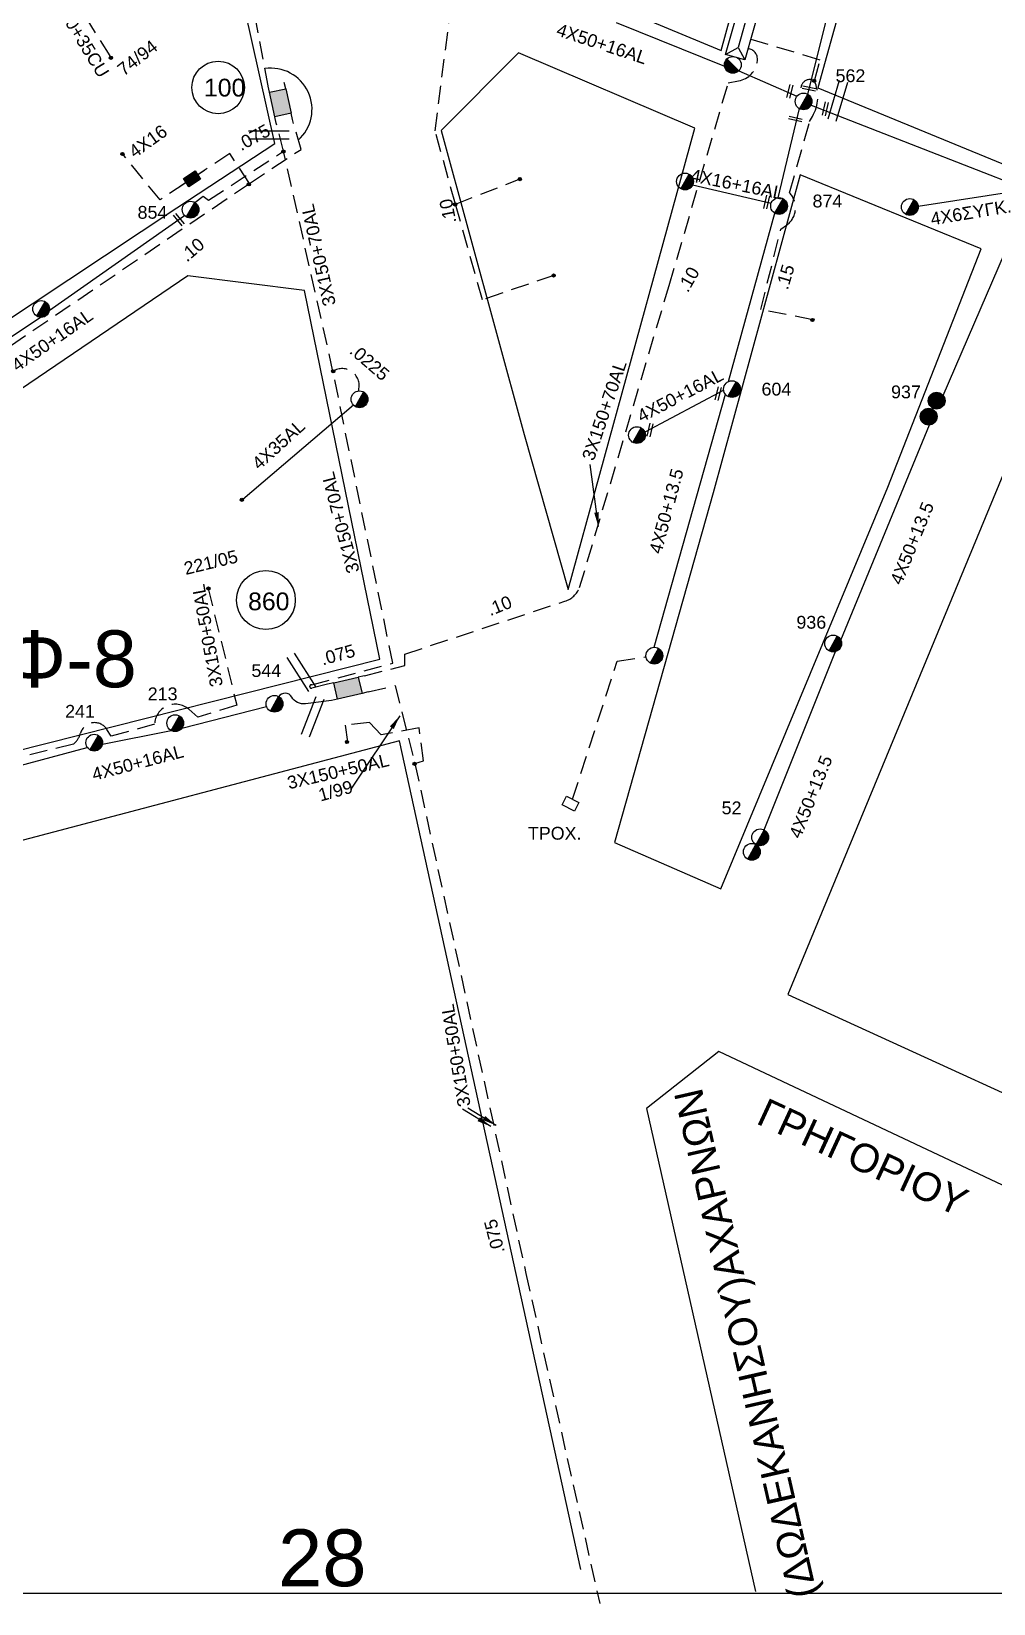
# Model space of a CAD drawing. Header units: millimetres. Extents: x 4486 to 5741, y 824 to 1856.
# Drawn here: x 5108.1 to 5243.5, y 846 to 1067.1 of the extents above; entities that cross this region are included whole.
import ezdxf
from ezdxf.enums import TextEntityAlignment as Align

# ---------------------------------------------------------------- set-up
doc = ezdxf.new("R2010")
doc.units = ezdxf.units.MM
doc.linetypes.add('DASHED', pattern=[19.05, 12.7, -6.35])
for name, color, linetype in [('Link Box 2 Διευθύνσεων', 7, 'Continuous'), ('Link Box 4 Διευθύνσεων', 7, 'Continuous'), ('Γέφυρες Εναερίου Δικτύου', 7, 'Continuous'), ('Γυμνά εναέρια ΧΤ (3Φ)   3x50+35CU', 7, 'Continuous'), ('Γυμνά εναέρια ΧΤ (3Φ)   4x16AL', 7, 'Continuous'), ('Γυμνά εναέρια ΧΤ (3Φ)   4x35AL', 7, 'Continuous'), ('Γυμνά εναέρια ΧΤ και ΦΟΠ (3Φ)   4x16+16AL', 7, 'Continuous'), ('Γυμνά εναέρια ΧΤ και ΦΟΠ (3Φ)   4x50+16AL', 7, 'Continuous'), ('Εναέρια παροχή ΧΤ 4x16', 7, 'SYN_LINE'), ('Επιγραφές - Σχήματα', 7, 'Continuous'), ('Επιτοίχιο Κουτί', 7, 'Continuous'), ('Καλώδια ΧΤ   3x150+50AL', 7, 'DASHED'), ('Καλώδια ΧΤ   3x150+70AL', 7, 'DASHED'), ('Καλώδια ΧΤ   4x50+13.5', 7, 'Continuous'), ('Μηχανική τομή', 7, 'Continuous'), ('Στύλος Ξύλινος', 7, 'Continuous'), ('Στύλος Ξύλινος @ 1', 7, 'Continuous'), ('Στύλος ΦΜ', 7, 'Continuous'), ('Στύλος ΦΜ @ 1', 7, 'Continuous'), ('Συνδέσεις', 7, 'Continuous'), ('Τομή', 7, 'Continuous'), ('Υποσταθμός εναέριος 2 στύλων', 7, 'Continuous'), ('Υποσταθμός πόλεως', 7, 'Continuous'), ('Υπόβαθρο ΔΕΗ', 7, 'Continuous'), ('Υπόγεια Καλώδια Δικτύου ΧΤ   .075', 7, 'DASHED'), ('Υπόγεια Καλώδια Δικτύου ΧΤ   .10', 7, 'DASHED'), ('Υπόγεια Καλώδια Δικτύου ΧΤ   .15', 7, 'DASHED'), ('Υπόγεια καλώδια Παροχών ΧΤ   .0225', 7, 'DASHED')]:
    doc.layers.add(name, color=color, linetype=linetype)
doc.styles.get("Standard").update_dxf_attribs({"font": 'ARIAL.TTF'})
doc.linetypes.add('SYN_LINE', pattern='A,0.5,-0.0001,["/\\/\\/\\/",Standard,S=0.1,R=0,X=0,Y=-0.05],-0.25', length=0.7501)
doc.dimstyles.new('ISO-25', dxfattribs={"dimtxt": 2.5, "dimasz": 2.5, "dimexe": 1.25, "dimexo": 0.625, "dimtad": 1, "dimtxsty": 'Standard', "dimcen": 2.5, "dimadec": 0, "dimazin": 0, "dimtfac": 1, "dimtmove": 0, "dimatfit": 3, "dimfxl": 1, "dimarcsym": 0})

# ---------------------------------------------------------------- blocks, each defined once
blk = doc.blocks.new('ΥΠΑΡΧΩΝ ΤΣΙΜΕΝΤΕΝΙΟΣ ΣΤΥΛΟΣ')
at = {"layer": 'Στύλος ΦΜ'}
blk.add_hatch(color=7, dxfattribs=at).paths.add_polyline_path([(-1.29, -2.28, 0.574793), (2.62, 0, 0.268822), (1.3, 2.27)])
at = {"layer": 'Στύλος ΦΜ', "color": 7}
blk.add_line((-1.29, -2.28), (1.3, 2.27), dxfattribs=at)
blk.add_circle((0, 0), 2.62, dxfattribs=at)
at = {"layer": 'Στύλος ΦΜ', "flags": 4}
for tag, p in [('ΑΡΙΘΜΟΣ', (-4.68, 8.05)), ('ΤΥΠΟΣ', (-4.91, 3.03))]:
    blk.add_attdef(tag, p, '', height=4, dxfattribs=at)
blk = doc.blocks.new('ΥΠΑΡΧΩΝ ΞΥΛΙΝΟΣ ΣΤΥΛΟΣ')
at = {"layer": 'Στύλος Ξύλινος'}
h = blk.add_hatch(color=7, dxfattribs=at)
h.paths.add_polyline_path([(-2.62, 0, 0.270008), (-1.29, -2.28), (1.3, 2.27, 0.576266)])
h.paths.add_polyline_path([(-1.29, -2.28, 0.574793), (2.62, 0, 0.268822), (1.3, 2.27)])
at = {"layer": 'Στύλος Ξύλινος', "color": 7}
blk.add_line((-1.29, -2.28), (1.3, 2.27), dxfattribs=at)
blk.add_circle((0, 0), 2.62, dxfattribs=at)
at = {"layer": 'Στύλος Ξύλινος', "flags": 4}
for tag, p in [('ΑΡΙΘΜΟΣ', (-4.91, 8.6)), ('ΤΥΠΟΣ', (-4.85, 3.39))]:
    blk.add_attdef(tag, p, '', height=4, dxfattribs=at)
blk = doc.blocks.new('LINK BOX 4 ΑΝΑΧΩΡΗΣΕΩΝ')
at = {"layer": 'Link Box 4 Διευθύνσεων', "ltscale": 40}
blk.add_hatch(color=256, dxfattribs=at).paths.add_polyline_path([(-3.54, 0), (-3.54, -4.67), (3.54, -4.67), (3.54, 0)])
for p, q in [((-3.54, 0), (-5.33, 0)), ((5.33, 0), (3.54, 0)), ((-3.54, -4.67), (-5.33, -4.67)), ((5.33, -4.67), (3.54, -4.67))]:
    blk.add_line(p, q, dxfattribs=at)
blk.add_lwpolyline([(-3.54, -4.67), (-3.54, 0), (3.54, 0), (3.54, -4.67)], close=True, dxfattribs=at)
blk = doc.blocks.new('ΥΠΟΣΤΑΘΜΟΣ ΕΝΑΕΡΙΟΣ ΕΠΙ 2 ΣΤΥΛΩΝ')
at = {"layer": 'Υποσταθμός εναέριος 2 στύλων', "linetype": 'Continuous'}
for points in [[(-11.97, -2.11, 0.574793), (-8.45, -0.07, 0.268822), (-9.64, 1.98)], [(9.68, -2.15, 0.574793), (13.19, -0.1, 0.268822), (12.01, 1.95)]]:
    blk.add_hatch(color=256, dxfattribs=at).paths.add_polyline_path(points)
for p, q in [((-11.97, -2.11), (-9.64, 1.98)), ((9.68, -2.15), (12.01, 1.95))]:
    blk.add_line(p, q, dxfattribs=at)
for centre in [(-10.81, -0.07), (10.84, -0.1)]:
    blk.add_circle(centre, 2.36, dxfattribs=at)
at = {"layer": 'Υποσταθμός πόλεως', "linetype": 'Continuous', "ltscale": 40}
blk.add_lwpolyline([(-8.57, 2.82), (8.57, 2.82), (8.57, -2.82), (-8.57, -2.82)], close=True, dxfattribs=at)
for points in [[(-5.75, 0), (-8.57, 2.82)], [(-8.57, -2.82), (-5.75, 0)], [(-5.75, 0), (5.75, 0)], [(5.75, 0), (8.57, 2.82)], [(8.57, -2.82), (5.75, 0)]]:
    blk.add_lwpolyline(points, dxfattribs=at)
at = {"layer": 'Υποσταθμός εναέριος 2 στύλων', "ltscale": 40, "flags": 1}
for tag, p in [('ΜΕΤΑΣΧΗΜΑΤΙΣΜΟΣ', (14.09, 2.51)), ('ΙΣΧΥΣ', (14.07, -0.28)), ('ΑΡΙΘΜΟΣ', (14.19, -3))]:
    blk.add_attdef(tag, p, '', height=1.8, dxfattribs=at)
blk = doc.blocks.new('ΤΟΜΗ')
at = {"layer": 'Τομή', "ltscale": 40}
for p, q in [((-5.68, 0), (5.68, 0)), ((5.68, -2.33), (-5.68, -2.33))]:
    blk.add_line(p, q, dxfattribs=at)
blk = doc.blocks.new('ΕΠΙΤΟΙΧΙΟ ΚΟΥΤΙ')
at = {"layer": 'Επιτοίχιο Κουτί', "ltscale": 40}
blk.add_lwpolyline([(-2.06, 1.35), (1.86, 1.35), (1.86, -1.39), (-2.06, -1.39)], close=True, dxfattribs=at)
blk = doc.blocks.new('LINK BOX 2 ΑΝΑΧΩΡΗΣΕΩΝ')
at = {"layer": 'Link Box 2 Διευθύνσεων', "ltscale": 40}
blk.add_hatch(color=256, dxfattribs=at).paths.add_polyline_path([(-2.02, 1.29), (-2.02, -1.45), (1.89, -1.45), (1.89, 1.29)])
for p, q in [((-2.02, -0.08), (-4.26, -0.08)), ((4.12, -0.08), (1.89, -0.08))]:
    blk.add_line(p, q, dxfattribs=at)
blk.add_lwpolyline([(-2.02, -1.45), (-2.02, 1.29), (1.89, 1.29), (1.89, -1.45)], close=True, dxfattribs=at)
blk = doc.blocks.new('A$C423D7292')
at = {"layer": 'Link Box 2 Διευθύνσεων', "xscale": 0.5, "yscale": 0.5, "zscale": 0.5}
blk.add_blockref('LINK BOX 2 ΑΝΑΧΩΡΗΣΕΩΝ', (2.13, 0.73), dxfattribs=at)
blk = doc.blocks.new('_ΣΥΝΔΕΣΗ')
at = {"layer": 'Συνδέσεις', "linetype": 'SYN_LINE', "ltscale": 40}
blk.add_hatch(color=256, dxfattribs=at).paths.add_polyline_path([(0.5, -0.01, 1), (-0.5, -0.01, 1)])
at = {"layer": 'Συνδέσεις'}
blk.add_circle((0, -0.01), 0.5, dxfattribs=at)
blk = doc.blocks.new('ΜΗΧΑΝΙΚΗ ΤΟΜΗ')
at = {"layer": 'Μηχανική τομή', "ltscale": 40}
for p, q in [((-1.89, 0.78), (1.89, 0.78)), ((1.89, 0), (-1.89, 0))]:
    blk.add_line(p, q, dxfattribs=at)

msp = doc.modelspace()

# ---------------------------------------------------------------- linework, layer by layer
at = {"layer": 'Γέφυρες Εναερίου Δικτύου', "color": 30, "linetype": 'DASHED', "ltscale": 0.2}
msp.add_lwpolyline([(5141.4, 1059.46), (5137.87, 1078.58, 0.176654), (5136.28, 1081.29), (5129.57, 1084.48), (5129.48, 1085.55, 0.486299), (5128.11, 1086.44, 2.042779)], format="xyb", dxfattribs=at)
at = {"layer": 'Γέφυρες Εναερίου Δικτύου', "color": 5, "linetype": 'DASHED', "ltscale": 0.2}
msp.add_lwpolyline([(5184.25, 959.15), (5190.5, 978.56), (5194.57, 979.17)], dxfattribs=at)
at = {"layer": 'Γυμνά εναέρια ΧΤ (3Φ)   3x50+35CU', "color": 2, "linetype": 'DASHED', "ltscale": 0.2}
msp.add_lwpolyline([(5111.7, 1075.54), (5119.28, 1063.43)], dxfattribs=at)
at = {"layer": 'Γυμνά εναέρια ΧΤ (3Φ)   4x16AL', "color": 30, "linetype": 'SYN_LINE', "ltscale": 20}
msp.add_lwpolyline([(5247.73, 1044.8), (5232.86, 1042.51)], dxfattribs=at)
at = {"layer": 'Γυμνά εναέρια ΧΤ (3Φ)   4x35AL', "color": 85, "linetype": 'SYN_LINE', "ltscale": 20}
msp.add_lwpolyline([(5153.43, 1014.56), (5137.86, 1001.33)], dxfattribs=at)
at = {"layer": 'Γυμνά εναέρια ΧΤ και ΦΟΠ (3Φ)   4x16+16AL', "color": 5, "ltscale": 0.2}
msp.add_lwpolyline([(5212.16, 1042.92), (5201.12, 1045.51)], dxfattribs=at)
at = {"layer": 'Γυμνά εναέρια ΧΤ και ΦΟΠ (3Φ)   4x50+16AL', "ltscale": 0.2}
msp.add_lwpolyline([(5217.32, 1058.32), (5222.25, 1077.99)], dxfattribs=at)
at = {"layer": 'Γυμνά εναέρια ΧΤ και ΦΟΠ (3Φ)   4x50+16AL', "color": 5, "ltscale": 0.2}
for points in [[(5190.39, 1068.37), (5205.62, 1062.23)], [(5207.61, 1061.59), (5215.81, 1058.02)], [(5205.5, 1016.68), (5194.4, 1010.78)]]:
    msp.add_lwpolyline(points, dxfattribs=at)
at = {"layer": 'Γυμνά εναέρια ΧΤ και ΦΟΠ (3Φ)   4x50+16AL', "color": 30, "ltscale": 0.2}
msp.add_lwpolyline([(5217.79, 1056.76), (5247.63, 1045.13)], dxfattribs=at)
at = {"layer": 'Γυμνά εναέρια ΧΤ και ΦΟΠ (3Φ)   4x50+16AL', "color": 85, "ltscale": 0.2}
for points in [[(5110.61, 1027.89), (5129.65, 1041.25)], [(5101.26, 1021.56), (5109.36, 1026.93)]]:
    msp.add_lwpolyline(points, dxfattribs=at)
at = {"layer": 'Γυμνά εναέρια ΧΤ και ΦΟΠ (3Φ)   4x50+16AL', "color": 6, "ltscale": 0.2}
msp.add_lwpolyline([(5150.31, 973.04), (5146.65, 972.58, -0.299502), (5144.72, 973.53, 0.54687), (5142.89, 973.6, 2.114819)], format="xyb", dxfattribs=at)
for points in [[(5129.27, 969.14), (5141.18, 972.22)], [(5118.1, 966.89), (5127.74, 968.82)], [(5101.41, 962.53), (5115.96, 966.45)]]:
    msp.add_lwpolyline(points, dxfattribs=at)
at = {"layer": 'Εναέρια παροχή ΧΤ 4x16', "color": 30, "linetype": 'DASHED', "ltscale": 0.2}
msp.add_lwpolyline([(5138.76, 1045.76), (5136.01, 1049.96), (5126.19, 1043.44), (5120.84, 1050.01)], dxfattribs=at)
at = {"layer": 'Επιγραφές - Σχήματα'}
msp.add_lwpolyline([(4494.75, 1847.42), (5500.76, 1847.42), (5500.76, 847.45), (4494.75, 847.45)], close=True, dxfattribs=at)
at = {"layer": 'Επιγραφές - Σχήματα', "ltscale": 0.2}
for centre, radius in [((5134.37, 1059.25), 3.69), ((5141.09, 987.17), 4.14)]:
    msp.add_circle(centre, radius, dxfattribs=at)
msp.add_arc((5141.79, 1056.17), 5.79, 311.5045, 98.6546, dxfattribs=at)
at = {"layer": 'Καλώδια ΧΤ   3x150+50AL', "color": 62, "ltscale": 0.2}
msp.add_lwpolyline([(5132.97, 988.8), (5136.99, 972.38), (5131.52, 970.69), (5130.24, 971.81, 0.633547), (5125.43, 969.69), (5119.31, 968.03), (5118.73, 968.96, 0.649385), (5115.01, 968.44, -0.146976), (5114.02, 966.91), (5102.62, 964.11), (5101.18, 965.01, 0.697014), (5097.27, 961.97), (5089.59, 956.89), (5076.16, 948.55), (5075, 948.55, 0.3728), (5070.68, 944.81), (5056.53, 936.86, 0.177183), (5054.2, 934.14, 3.324205)], format="xyb", dxfattribs=at)
for points in [[(5155.5, 974.25), (5159.27, 975.13), (5162.06, 964.16), (5177.67, 892.47), (5188.06, 846.05)], [(5162.06, 964.16), (5163.27, 964.57), (5162.65, 969.18), (5157.32, 968.21), (5155.68, 969.95), (5152.24, 969.59), (5152.55, 967.23)]]:
    msp.add_lwpolyline(points, dxfattribs=at)
at = {"layer": 'Καλώδια ΧΤ   3x150+70AL', "color": 62, "ltscale": 0.2}
msp.add_lwpolyline([(5154.97, 976.52), (5160.65, 977.98), (5160.65, 979.57), (5183.17, 987, 0.21945), (5185.22, 988.91), (5197.83, 1031.42), (5206.15, 1059.92), (5207.59, 1060.17, 0.33441), (5210.25, 1063.04, 0.400196), (5208.94, 1064.73, 5.920355)], format="xyb", dxfattribs=at)
at = {"layer": 'Καλώδια ΧΤ   3x150+70AL', "color": 85, "ltscale": 0.2}
msp.add_lwpolyline([(5149.78, 975.32), (5147.53, 974.78, -1.344709), (5147.56, 975.23), (5158.94, 978.31), (5150.53, 1019.32), (5143.58, 1050.28), (5142.54, 1054.25)], format="xyb", dxfattribs=at)
at = {"layer": 'Καλώδια ΧΤ   4x50+13.5', "color": 5, "ltscale": 0.2}
for points in [[(5213.15, 1043.75), (5216.16, 1056.27)], [(5206.16, 1017.9), (5212.71, 1041.56)], [(5195.72, 980.52), (5205.74, 1016.1)]]:
    msp.add_lwpolyline(points, dxfattribs=at)
at = {"layer": 'Καλώδια ΧΤ   4x50+13.5', "color": 30, "ltscale": 0.2}
for points in [[(5236.39, 1015.92), (5248.56, 1044.16)], [(5221.99, 981.51), (5234.47, 1011.79)], [(5211.21, 954.83), (5221.21, 979.93)]]:
    msp.add_lwpolyline(points, dxfattribs=at)
at = {"layer": 'Υπόβαθρο ΔΕΗ', "ltscale": 0.2}
for points in [[(5225.19, 1137.44), (5178.52, 1158.62), (5172.64, 1155.19), (5169.79, 1079.18), (5205.16, 1064.47)], [(5248.05, 1047.15), (5282.48, 1112.89), (5238.85, 1131.46), (5218.74, 1059.2)], [(5042.08, 985), (5128.55, 1042.3), (5142.33, 1051.37), (5135.96, 1079.96), (5125.62, 1083.68), (5032.78, 1021.39)], [(5176.65, 1064.12), (5165.77, 1053.22), (5177.41, 1010.46), (5183.64, 988.67), (5201.45, 1053.52)], [(5241.71, 1036.55), (5216.27, 1046.96), (5204.01, 1002.25), (5190.16, 953.07), (5205.12, 946.56), (5228.6, 1003.06)], [(5214.51, 931.69), (5267.65, 907.4), (5319.18, 1005.05), (5255.62, 1030.9)]]:
    msp.add_lwpolyline(points, close=True, dxfattribs=at)
msp.add_lwpolyline([(5157.13, 978.86), (5146.53, 1030.72), (5130.12, 1032.75), (5044.53, 974.68), (5053.76, 938.32, 0.915828), (5055.85, 937.06), (5091.61, 959.37, -0.124217), (5105.5, 965.84)], format="xyb", close=True, dxfattribs=at)
for points in [[(5185.41, 850.85), (5159.87, 967.36), (5101.93, 952.07), (5057.52, 922.9), (5074.92, 852.33)], [(5291.96, 848.04), (5338.32, 852.08), (5341.61, 857.28), (5265.02, 895.3), (5204.84, 923.69), (5194.64, 915.68), (5209.99, 847.72)]]:
    msp.add_lwpolyline(points, dxfattribs=at)
at = {"layer": 'Υπόγεια Καλώδια Δικτύου ΧΤ   .075', "color": 85, "ltscale": 0.2}
msp.add_lwpolyline([(5131.08, 1043.09), (5132.25, 1043.97), (5132.99, 1043.4), (5143.58, 1050.28)], dxfattribs=at)
at = {"layer": 'Υπόγεια Καλώδια Δικτύου ΧΤ   .10', "color": 5, "ltscale": 0.2}
msp.add_lwpolyline([(5181.62, 1032.83), (5171.55, 1029.38), (5167.76, 1042.84), (5164.89, 1053.16), (5167.58, 1074.07), (5168.1, 1074.45, 0.399868), (5168.38, 1075.96, 9.312554)], format="xyb", dxfattribs=at)
at = {"layer": 'Υπόγεια Καλώδια Δικτύου ΧΤ   .10', "color": 30, "ltscale": 0.2}
msp.add_lwpolyline([(5040.65, 986.48, -0.496318), (5046.68, 984.16), (5077.82, 1004.53), (5079.41, 1004.71, 0.383943), (5082.24, 1007.89), (5097.47, 1018.19), (5098.34, 1018.22, 0.296747), (5102.01, 1020.79), (5138.76, 1045.76), (5146.04, 1050.54), (5144.82, 1054.75)], format="xyb", dxfattribs=at)
at = {"layer": 'Υπόγεια Καλώδια Δικτύου ΧΤ   .10', "color": 5, "ltscale": 0.2}
msp.add_lwpolyline([(5167.76, 1042.84), (5176.87, 1046.39)], dxfattribs=at)
at = {"layer": 'Υπόγεια Καλώδια Δικτύου ΧΤ   .15', "color": 5, "ltscale": 0.2}
msp.add_lwpolyline([(5218.04, 1026.59), (5210.71, 1028.02), (5213.55, 1039.31), (5214.34, 1039.87, 0.45428), (5214.78, 1044.42), (5217.59, 1054.48), (5218, 1055.19, 0.240966), (5218.26, 1060.19), (5219.08, 1063.1), (5209.3, 1066.03)], format="xyb", dxfattribs=at)
msp.add_arc((5217.63, 1059.09), 1.27, 60.1023, 210.1552, dxfattribs=at)
at = {"layer": 'Υπόγεια καλώδια Παροχών ΧΤ   .0225', "color": 85, "ltscale": 0.2}
msp.add_arc((5151.84, 1017.33), 2.38, 341.0025, 123.5683, dxfattribs=at)

# ---------------------------------------------------------------- block references
at = {"layer": 'Link Box 4 Διευθύνσεων'}
for p, xscale, yscale, zscale, rotation in [((5144.25, 1057.35), 0.5, 0.5, 0.5, 282.3328108791032), ((5152.37, 975.92), 0.4999999999999999, 0.4999999999999999, 0.4999999999999999, 13.09825096065179)]:
    msp.add_blockref('LINK BOX 4 ΑΝΑΧΩΡΗΣΕΩΝ', p, dxfattribs=dict(at, xscale=xscale, yscale=yscale, zscale=zscale, rotation=rotation))
at = {"layer": 'Επιγραφές - Σχήματα', "ltscale": 0.2, "rotation": 33.3064160079717}
msp.add_blockref('A$C423D7292', (5129.32, 1044.68), dxfattribs=at)
at = {"layer": 'Επιτοίχιο Κουτί', "xscale": 0.50000000000004, "yscale": 0.50000000000004, "zscale": 0.50000000000004, "rotation": 333.1296625761148}
msp.add_blockref('ΕΠΙΤΟΙΧΙΟ ΚΟΥΤΙ', (5183.99, 958.53), dxfattribs=at)
at = {"layer": 'Μηχανική τομή'}
for p, xscale, yscale, zscale, rotation in [((5214.62, 1058.76), 0.5000000000003367, 0.5000000000003367, 0.5000000000003367, 256.3459602610951), ((5217.56, 1059.3), 0.5000000000002748, 0.5000000000002748, 0.5000000000002748, 167.9373440811906), ((5219.61, 1056.29), 0.5000000000003367, 0.5000000000003367, 0.5000000000003367, 256.3459602610951), ((5215.63, 1055.01), 0.5000000000002748, 0.5000000000002748, 0.5000000000002748, 167.9373440811906), ((5211.36, 1043.17), 0.5000000000003367, 0.5000000000003367, 0.5000000000003367, 256.3459602610951), ((5128.99, 1040.79), 0.5000000000004623, 0.5000000000004623, 0.5000000000004623, 129.5763830132398), ((5204.54, 1016.25), 0.5000000000003367, 0.5000000000003367, 0.5000000000003367, 256.3459602610951), ((5194.95, 1011.14), 0.5000000000003367, 0.5000000000003367, 0.5000000000003367, 256.3459602610951)]:
    msp.add_blockref('ΜΗΧΑΝΙΚΗ ΤΟΜΗ', p, dxfattribs=dict(at, xscale=xscale, yscale=yscale, zscale=zscale, rotation=rotation))
at = {"layer": 'Στύλος Ξύλινος @ 1', "ltscale": 40}
ref = msp.add_blockref('ΥΠΑΡΧΩΝ ΞΥΛΙΝΟΣ ΣΤΥΛΟΣ', (5235.46, 1015.2), dxfattribs=dict(at, xscale=0.4499999999998181, yscale=0.4499999999998181, zscale=0.4499999999998181))
ref.add_attrib('ΤΥΠΟΣ', '937', (5229.05, 1015.54), dxfattribs={"layer": 'Στύλος Ξύλινος', "height": 1.8, "flags": 4})
at = {"layer": 'Στύλος Ξύλινος @ 1', "ltscale": 40, "xscale": 0.4499999999998181, "yscale": 0.4499999999998181, "zscale": 0.4499999999998181}
msp.add_blockref('ΥΠΑΡΧΩΝ ΞΥΛΙΝΟΣ ΣΤΥΛΟΣ', (5234.34, 1012.96), dxfattribs=at)
at = {"layer": 'Στύλος ΦΜ @ 1', "ltscale": 40}
ref = msp.add_blockref('ΥΠΑΡΧΩΝ ΤΣΙΜΕΝΤΕΝΙΟΣ ΣΤΥΛΟΣ', (5216.74, 1057.29), dxfattribs=dict(at, xscale=0.4499999999998181, yscale=0.4499999999998181, zscale=0.4499999999998181))
ref.add_attrib('ΤΥΠΟΣ', '562', (5221.24, 1060), dxfattribs={"layer": 'Στύλος ΦΜ', "height": 1.8, "flags": 4})
at = {"layer": 'Στύλος ΦΜ @ 1', "ltscale": 40, "xscale": 0.4499999999998181, "yscale": 0.4499999999998181, "zscale": 0.4499999999998181}
for p in [(5200.06, 1046.03), (5231.69, 1042.44), (5109.46, 1028.1), (5154.26, 1015.4), (5193.3, 1010.37), (5195.74, 979.34), (5209.46, 951.76)]:
    msp.add_blockref('ΥΠΑΡΧΩΝ ΤΣΙΜΕΝΤΕΝΙΟΣ ΣΤΥΛΟΣ', p, dxfattribs=at)
at = {"layer": 'Στύλος ΦΜ @ 1', "ltscale": 40}
ref = msp.add_blockref('ΥΠΑΡΧΩΝ ΤΣΙΜΕΝΤΕΝΙΟΣ ΣΤΥΛΟΣ', (5213.29, 1042.58), dxfattribs=dict(at, xscale=0.4499999999998181, yscale=0.4499999999998181, zscale=0.4499999999998181))
ref.add_attrib('ΤΥΠΟΣ', '874', (5218, 1042.38), dxfattribs={"layer": 'Στύλος ΦΜ', "height": 1.8, "flags": 4})
ref = msp.add_blockref('ΥΠΑΡΧΩΝ ΤΣΙΜΕΝΤΕΝΙΟΣ ΣΤΥΛΟΣ', (5130.49, 1042.07), dxfattribs=dict(at, xscale=0.4499999999998181, yscale=0.4499999999998181, zscale=0.4499999999998181))
ref.add_attrib('ΤΥΠΟΣ', '854', (5123.03, 1040.79), dxfattribs={"layer": 'Στύλος ΦΜ', "height": 1.8, "flags": 4})
ref = msp.add_blockref('ΥΠΑΡΧΩΝ ΤΣΙΜΕΝΤΕΝΙΟΣ ΣΤΥΛΟΣ', (5206.67, 1016.83), dxfattribs=dict(at, xscale=0.4499999999998181, yscale=0.4499999999998181, zscale=0.4499999999998181))
ref.add_attrib('ΤΥΠΟΣ', '604', (5210.82, 1015.93), dxfattribs={"layer": 'Στύλος ΦΜ', "height": 1.8, "flags": 4})
ref = msp.add_blockref('ΥΠΑΡΧΩΝ ΤΣΙΜΕΝΤΕΝΙΟΣ ΣΤΥΛΟΣ', (5220.9, 981.06), dxfattribs=dict(at, xscale=0.4499999999998181, yscale=0.4499999999998181, zscale=0.4499999999998181))
ref.add_attrib('ΤΥΠΟΣ', '936', (5215.73, 983.14), dxfattribs={"layer": 'Στύλος ΦΜ', "height": 1.8, "flags": 4})
ref = msp.add_blockref('ΥΠΑΡΧΩΝ ΤΣΙΜΕΝΤΕΝΙΟΣ ΣΤΥΛΟΣ', (5142.3, 972.58), dxfattribs=dict(at, xscale=0.4499999999998181, yscale=0.4499999999998181, zscale=0.4499999999998181))
ref.add_attrib('ΤΥΠΟΣ', '544', (5139.05, 976.35), dxfattribs={"layer": 'Στύλος ΦΜ', "height": 1.8, "flags": 4})
ref = msp.add_blockref('ΥΠΑΡΧΩΝ ΤΣΙΜΕΝΤΕΝΙΟΣ ΣΤΥΛΟΣ', (5128.33, 969.85), dxfattribs=dict(at, xscale=0.4499999999998181, yscale=0.4499999999998181, zscale=0.4499999999998181))
ref.add_attrib('ΤΥΠΟΣ', '213', (5124.46, 973.07), dxfattribs={"layer": 'Στύλος ΦΜ', "height": 1.8, "flags": 4})
ref = msp.add_blockref('ΥΠΑΡΧΩΝ ΤΣΙΜΕΝΤΕΝΙΟΣ ΣΤΥΛΟΣ', (5116.94, 967.11), dxfattribs=dict(at, xscale=0.4499999999998181, yscale=0.4499999999998181, zscale=0.4499999999998181))
ref.add_attrib('ΤΥΠΟΣ', '241', (5112.84, 970.62), dxfattribs={"layer": 'Στύλος ΦΜ', "height": 1.8, "flags": 4})
ref = msp.add_blockref('ΥΠΑΡΧΩΝ ΤΣΙΜΕΝΤΕΝΙΟΣ ΣΤΥΛΟΣ', (5210.63, 953.8), dxfattribs=dict(at, xscale=0.4499999999998181, yscale=0.4499999999998181, zscale=0.4499999999998181))
ref.add_attrib('ΤΥΠΟΣ', '52', (5205.21, 957.04), dxfattribs={"layer": 'Στύλος ΦΜ', "height": 1.8, "flags": 4})
at = {"layer": 'Συνδέσεις', "xscale": 0.4499999999998181, "yscale": 0.4499999999998181, "zscale": 0.4499999999998181}
for p in [(5119.28, 1063.43), (5218.23, 1060.19), (5143.56, 1050.25), (5120.9, 1049.89), (5138.68, 1045.63), (5176.82, 1046.37), (5167.71, 1042.81), (5181.57, 1032.81), (5217.99, 1026.56), (5150.56, 1019.34), (5137.7, 1001.27), (5133, 988.8), (5152.5, 967.21), (5162.01, 964.14)]:
    msp.add_blockref('_ΣΥΝΔΕΣΗ', p, dxfattribs=at)
at = {"layer": 'Τομή'}
for p, xscale, yscale, zscale, rotation in [((5220.98, 1057.54), 0.4999999999999132, 0.4999999999999132, 0.4999999999999132, 73.59591215577451), ((5146.6, 977.32), 0.4999999999998802, 0.4999999999998802, 0.4999999999998802, 302.5984685088809), ((5147.14, 970.94), 0.5000000000000228, 0.5000000000000228, 0.5000000000000228, 68.73140600557001)]:
    msp.add_blockref('ΤΟΜΗ', p, dxfattribs=dict(at, xscale=xscale, yscale=yscale, zscale=zscale, rotation=rotation))
at = {"layer": 'Τομή', "xscale": 0.5, "yscale": 0.5, "zscale": 0.5}
msp.add_blockref('ΤΟΜΗ', (5141.5, 1053.14), dxfattribs=at)
at = {"layer": 'Υποσταθμός εναέριος 2 στύλων', "xscale": 0.4999999999999999, "yscale": 0.4999999999999999, "zscale": 0.4999999999999999, "rotation": 254.358705190846}
msp.add_blockref('ΥΠΟΣΤΑΘΜΟΣ ΕΝΑΕΡΙΟΣ ΕΠΙ 2 ΣΤΥΛΩΝ', (5208.29, 1067.63), dxfattribs=at)

# ---------------------------------------------------------------- texts
at = {"layer": 'Γυμνά εναέρια ΧΤ (3Φ)   3x50+35CU', "ltscale": 0.2}
msp.add_text('3X50+35CU', height=1.8, rotation=301.4534, dxfattribs=at).set_placement((5114.79, 1066.78), align=Align.MIDDLE)
at = {"layer": 'Γυμνά εναέρια ΧΤ (3Φ)   4x35AL', "ltscale": 0.2}
msp.add_text('4X35AL', height=1.8, rotation=42.2895, dxfattribs=at).set_placement((5142.85, 1009.05), align=Align.MIDDLE)
at = {"layer": 'Γυμνά εναέρια ΧΤ και ΦΟΠ (3Φ)   4x16+16AL', "ltscale": 0.2}
msp.add_text('4X16+16AL', height=1.8, rotation=348.7004, dxfattribs=at).set_placement((5207.36, 1045.65), align=Align.MIDDLE)
at = {"layer": 'Γυμνά εναέρια ΧΤ και ΦΟΠ (3Φ)   4x50+16AL', "ltscale": 0.2}
for rotation, p in [(341.7584, (5188.37, 1065.4)), (34.9204, (5111.02, 1023.73)), (27.6773, (5199.37, 1015.96)), (14.7613, (5123.05, 964.29))]:
    msp.add_text('4X50+16AL', height=1.8, rotation=rotation, dxfattribs=at).set_placement(p, align=Align.MIDDLE)
at = {"layer": 'Εναέρια παροχή ΧΤ 4x16', "ltscale": 20}
msp.add_text('4X16', height=1.8, rotation=35.651, dxfattribs=at).set_placement((5124.49, 1051.69), align=Align.MIDDLE)
at = {"layer": 'Επιγραφές - Σχήματα', "ltscale": 0.2, "attachment_point": 1}
for s, insert, char_height, width, rotation in [('74/94', (5119.98, 1062.18), 1.8, 6.948, 38.1768), ('4Χ6ΣΥΓΚ.', (5234.48, 1041.63), 1.8, 6.948, 9.3983), ('221/05', (5129.39, 992.44), 1.8, 6.948, 13.6211), ('1/99', (5148.29, 960.56), 1.8, 6.948, 15.4632), ('(ΔΩΔΕΚΑΝΗΣΟΥ)ΑΧΑΡΝΩΝ', (5214.77, 846.42), 4, 58.0043, 102.8464), ('ΓΡΗΓΟΡΙΟΥ', (5211.57, 917.25), 4, 58.0043, 335.231)]:
    msp.add_mtext(s, dxfattribs=dict(at, insert=insert, char_height=char_height, width=width, rotation=rotation))
for s, insert, char_height, width in [('100', (5132.37, 1060.48), 2.5, 3.7947), ('860', (5138.58, 988.23), 2.5, 5.5926), ('ΦΦ-8', (5095.17, 982.9), 8, 50.8867), ('ΤΡΟΧ.', (5177.95, 955.27), 1.8, 10.3937), ('28', (5142.81, 856.48), 8, 50.8867)]:
    msp.add_mtext(s, dxfattribs=dict(at, insert=insert, char_height=char_height, width=width))
at = {"layer": 'Καλώδια ΧΤ   3x150+50AL', "ltscale": 0.2}
for rotation, p in [(100.3984, (5132.85, 982.16)), (13.1085, (5151.25, 963.08)), (99.5335, (5167.81, 923.13))]:
    msp.add_text('3X150+50AL', height=1.8, rotation=rotation, dxfattribs=at).set_placement(p, align=Align.MIDDLE)
at = {"layer": 'Καλώδια ΧΤ   3x150+70AL', "ltscale": 0.2}
for rotation, p in [(102.5403, (5148.48, 1035.68)), (71.3968, (5188.7, 1013.85)), (104.5476, (5151.58, 998.06))]:
    msp.add_text('3X150+70AL', height=1.8, rotation=rotation, dxfattribs=at).set_placement(p, align=Align.MIDDLE)
at = {"layer": 'Καλώδια ΧΤ   4x50+13.5', "ltscale": 0.2}
for rotation, p in [(74.9682, (5197.43, 999.68)), (67.7191, (5231.99, 995.17)), (68.115, (5217.74, 959.51))]:
    msp.add_text('4X50+13.5', height=1.8, rotation=rotation, dxfattribs=at).set_placement(p, align=Align.MIDDLE)
at = {"layer": 'Υπόγεια Καλώδια Δικτύου ΧΤ   .075', "ltscale": 0.2}
msp.add_text('.075', height=1.8, rotation=28.7881, dxfattribs=at).set_placement((5139.32, 1052.24), align=Align.MIDDLE)
at = {"layer": 'Υπόγεια Καλώδια Δικτύου ΧΤ   .075', "ltscale": 0.2, "char_height": 1.8, "width": 6.948, "attachment_point": 1}
for insert, rotation in [((5148.61, 979.7), 15.4632), ((5172.98, 895.07), 104.6782)]:
    msp.add_mtext('.075', dxfattribs=dict(at, insert=insert, rotation=rotation))
at = {"layer": 'Υπόγεια Καλώδια Δικτύου ΧΤ   .10', "ltscale": 0.2}
for rotation, p in [(101.3437, (5166.68, 1041.84)), (40.7055, (5130.71, 1036.44)), (60.4338, (5200.54, 1032.26)), (22.0202, (5173.94, 986.38))]:
    msp.add_text('.10', height=1.8, rotation=rotation, dxfattribs=at).set_placement(p, align=Align.MIDDLE)
at = {"layer": 'Υπόγεια Καλώδια Δικτύου ΧΤ   .15', "ltscale": 0.2}
msp.add_text('.15', height=1.8, rotation=73.5254, dxfattribs=at).set_placement((5214.16, 1032.61), align=Align.MIDDLE)
at = {"layer": 'Υπόγεια καλώδια Παροχών ΧΤ   .0225', "ltscale": 0.2}
msp.add_text('.0225', height=1.8, rotation=319.1122, dxfattribs=at).set_placement((5155.68, 1020.61), align=Align.MIDDLE)

# ---------------------------------------------------------------- leaders
at = {"layer": 'Επιγραφές - Σχήματα', "ltscale": 40}
for points in [[(5187.87, 997.51), (5186.72, 1006.23)], [(5159.92, 970.88), (5153.15, 960.69)], [(5172.74, 913.13), (5168.77, 915.56)], [(5173.48, 913.29), (5169.51, 915.72)]]:
    msp.add_leader(points, dimstyle='ISO-25', override={"dimasz": 2, "dimtad": 0}, dxfattribs=at)

doc.saveas('drawing.dxf')
